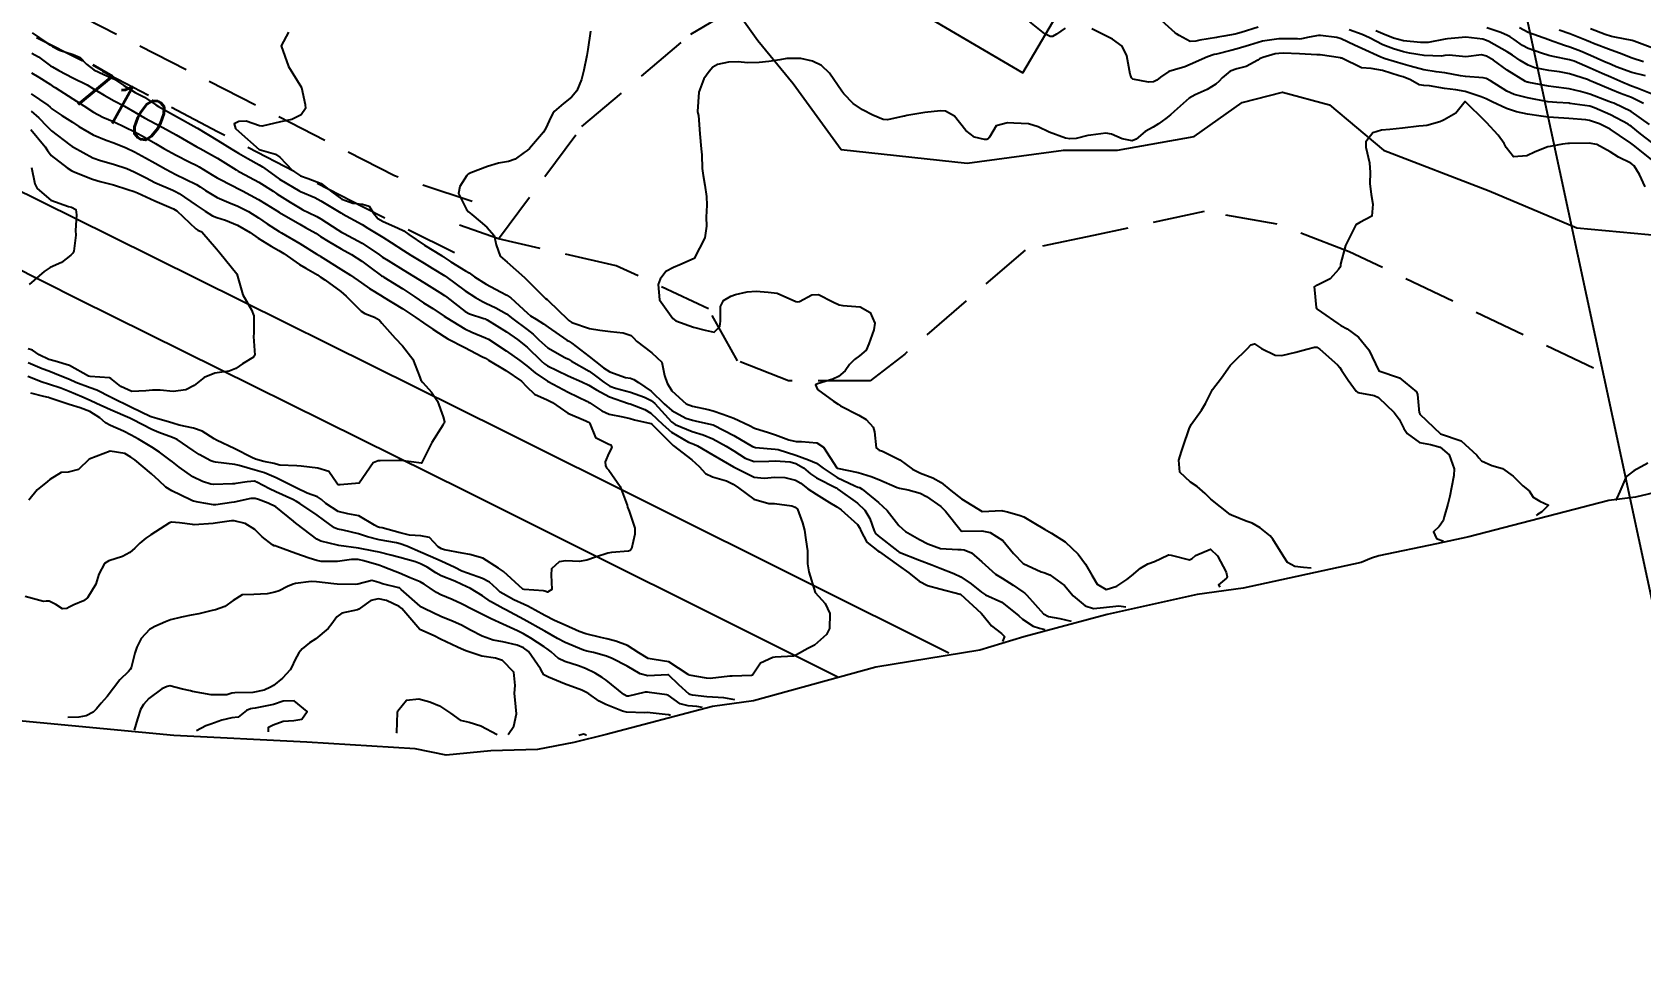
# Model space of a CAD drawing. Header units: metres. Extents: x 298520 to 308411, y 7433745 to 7450750.
# Drawn here: x 299341.6 to 299496.4, y 7449292.4 to 7449382.5 of the extents above; entities that cross this region are included whole.
import ezdxf
from ezdxf.enums import TextEntityAlignment as Align

# ---------------------------------------------------------------- set-up
doc = ezdxf.new("R2010")
doc.units = ezdxf.units.M
doc.header["$LTSCALE"] = 10
doc.linetypes.add('CONTINUO', pattern=[0])
doc.linetypes.add('DASHED', pattern=[0.75, 0.5, -0.25])
for name, color, linetype in [('Area', 45, 'Continuous'), ('Cotas', 45, 'Continuous'), ('Curvas de Nivel 1m', 11, 'Continuous'), ('Curvas de Nivel 5m', 15, 'Continuous'), ('Edificações', 30, 'Continuous'), ('Hidrografia', 140, 'Continuous'), ('PLACA_KM', 45, 'Continuous'), ('Vias Primárias', 230, 'Continuous'), ('Vias Secundárias', 230, 'DASHED')]:
    doc.layers.add(name, color=color, linetype=linetype)
doc.styles.add('Style-STANDARD', font='STANDARD.shx')

msp = doc.modelspace()

# ---------------------------------------------------------------- linework, layer by layer
at = {"layer": 'Area'}
msp.add_polyline3d([(299509.29, 7449340.96, 703.86), (299495.89, 7449337.76, 704.34), (299493.31, 7449337.44, 704.66), (299479.82, 7449333.96, 706.91), (299476.71, 7449333.27, 706.55), (299471.17, 7449332.14, 707), (299470.47, 7449331.9, 707.13), (299469.48, 7449331.5, 707.13), (299458.13, 7449329.01, 706.41), (299453.68, 7449328.4, 707.24), (299445.03, 7449326.49, 705.83), (299437.02, 7449324.33, 709.04), (299432.76, 7449323.07, 710.2), (299422.77, 7449321.43, 710.78), (299410.99, 7449318.17, 711.04), (299407.05, 7449317.65, 711.21), (299396.82, 7449314.93, 711.92), (299393.68, 7449314.19, 709.86), (299390.2, 7449313.49, 710.03), (299385.71, 7449313.38, 706.29), (299381.41, 7449312.97, 707.75), (299378.43, 7449313.55, 707.21), (299368.01, 7449314.2, 705.45), (299355.19, 7449314.84, 712.09), (299332.49, 7449317.01, 710.46)], dxfattribs=at)
at = {"layer": 'Curvas de Nivel 1m', "flags": 128}
for points, elevation in [([(299459.56, 7449382.98), (299457.93, 7449382.48), (299457.56, 7449382.37), (299457.34, 7449382.32), (299456.25, 7449382.12), (299455.67, 7449382.01), (299455.55, 7449381.99), (299453.96, 7449381.74), (299453.55, 7449381.65), (299453, 7449381.61), (299451.96, 7449382.17), (299451.71, 7449382.33), (299451.56, 7449382.44), (299449.61, 7449384.2)], 708), ([(299341.55, 7449382.45), (299342.99, 7449381.47), (299343.32, 7449381.25), (299343.53, 7449381.12), (299344.19, 7449380.79), (299345.52, 7449380.37), (299346.17, 7449380.08), (299346.78, 7449379.43), (299347.5, 7449378.89), (299348.46, 7449378.44), (299349.49, 7449377.98), (299350.37, 7449377.38), (299351.48, 7449376.71), (299352.36, 7449376.24), (299353.46, 7449375.51), (299353.73, 7449375.34), (299355.45, 7449374.4), (299357.41, 7449373.3), (299357.44, 7449373.28), (299357.48, 7449373.26), (299359.43, 7449372.1), (299360.77, 7449371.26), (299361.41, 7449370.87), (299362.31, 7449370.34), (299363.4, 7449369.76), (299363.74, 7449369.56), (299364.19, 7449369.22), (299365.38, 7449368.38), (299367.34, 7449367.21), (299367.36, 7449367.2), (299367.4, 7449367.18), (299368.78, 7449366.59), (299369.35, 7449366.29), (299371.26, 7449365.13), (299371.34, 7449365.08), (299371.44, 7449365.03), (299373.33, 7449364), (299373.88, 7449363.66), (299374.82, 7449363.09), (299375.32, 7449362.79), (299376.12, 7449362.27), (299377.3, 7449361.49), (299378, 7449361.05), (299379.29, 7449360.28), (299380.06, 7449359.81), (299381.27, 7449359.07), (299381.37, 7449359.01), (299383.25, 7449357.61), (299384.22, 7449356.98), (299384.89, 7449356.61), (299385.24, 7449356.44), (299386.19, 7449355.99), (299387.23, 7449355.4), (299387.84, 7449354.93), (299389.21, 7449353.89), (299389.77, 7449353.47), (299390.33, 7449352.9), (299391.19, 7449352.14), (299392.84, 7449351.21), (299393.18, 7449351.04), (299393.48, 7449350.87), (299395.16, 7449349.89), (299395.78, 7449349.46), (299396.57, 7449348.83), (299397.15, 7449348.46), (299397.7, 7449348.26), (299399.14, 7449347.86), (299400.51, 7449347.41), (299401.13, 7449347.08), (299401.48, 7449346.77), (299403.11, 7449345.01), (299403.46, 7449344.75), (299405.1, 7449344.09), (299406.14, 7449343.76), (299407.09, 7449343.39), (299408.36, 7449342.69), (299409.08, 7449342.24), (299410.2, 7449341.53), (299411.06, 7449341.22), (299412.46, 7449341.24), (299413.06, 7449341.26), (299414.51, 7449341.16), (299415.06, 7449341.02), (299415.79, 7449340.6), (299416.48, 7449340.02), (299417.04, 7449339.64), (299418.94, 7449338.66), (299419.03, 7449338.6), (299419.11, 7449338.56), (299421.01, 7449337.19), (299421.69, 7449336.53), (299422.18, 7449335.71), (299422.6, 7449334.52), (299422.73, 7449334.27), (299422.98, 7449334.04), (299424.89, 7449332.57), (299424.96, 7449332.51), (299425.01, 7449332.49), (299426.95, 7449331.7), (299428.14, 7449331.26), (299428.94, 7449330.96), (299430.26, 7449330.43), (299430.93, 7449330.11), (299431.95, 7449329.43), (299432.92, 7449328.62), (299433.32, 7449328.39), (299434.9, 7449327.66), (299436.54, 7449326.35), (299436.88, 7449326.05), (299437.91, 7449325.37), (299438.53, 7449325.16), (299439.04, 7449325.05)], 709), ([(299366.23, 7449382.52), (299365.53, 7449381.2), (299366.23, 7449379.19), (299367.48, 7449377.18), (299367.83, 7449375.54), (299367.86, 7449375.17), (299367.46, 7449374.56), (299366.54, 7449374.1), (299365.45, 7449373.87), (299363.69, 7449373.47), (299363.45, 7449373.5), (299362.16, 7449373.95), (299361.45, 7449373.92), (299361.02, 7449373.69), (299361.12, 7449373.25), (299361.44, 7449372.95), (299363.41, 7449371.23), (299364.99, 7449370.78), (299365.41, 7449370.49), (299366.62, 7449369.19), (299367.39, 7449368.69), (299368.12, 7449368.43), (299369.37, 7449367.96), (299370.39, 7449367.14), (299371.36, 7449366.45), (299372.41, 7449366.06), (299373.35, 7449365.97), (299374.01, 7449365.76), (299374.43, 7449365.09), (299374.84, 7449364.59), (299375.34, 7449364.3), (299376.72, 7449363.67), (299377.33, 7449363.39), (299377.83, 7449363.05), (299379.31, 7449362.03), (299380.97, 7449361.01), (299381.17, 7449360.89), (299381.29, 7449360.81), (299381.87, 7449360.42), (299383.28, 7449359.55), (299383.63, 7449359.34), (299384.14, 7449358.98), (299385.26, 7449358.28), (299386.65, 7449357.54), (299387.25, 7449357.22), (299387.62, 7449356.94), (299389.23, 7449355.48), (299389.54, 7449355.23), (299390.06, 7449354.91), (299390.77, 7449354.45), (299391.22, 7449354.12), (299393.03, 7449352.87), (299393.2, 7449352.77), (299393.49, 7449352.58), (299395.18, 7449351.32), (299395.78, 7449350.84), (299396.55, 7449350.22), (299397.16, 7449349.83), (299398.67, 7449349.29), (299399.16, 7449349.22), (299399.46, 7449349.1), (299399.93, 7449348.79), (299401.14, 7449347.96), (299402.4, 7449346.76), (299403.12, 7449346.1), (299404.46, 7449345.39), (299405.11, 7449345.19), (299405.49, 7449345.1), (299407.1, 7449344.72), (299407.17, 7449344.7), (299409.09, 7449343.7), (299410.9, 7449342.66), (299411.08, 7449342.58), (299411.18, 7449342.56), (299413.08, 7449342.4), (299413.35, 7449342.35), (299415.07, 7449341.82), (299416.29, 7449341.37), (299417.06, 7449341.04), (299417.7, 7449340.57), (299419.04, 7449339.66), (299420.73, 7449338.85), (299421.03, 7449338.75), (299421.19, 7449338.7), (299421.46, 7449338.53), (299423.01, 7449337.26), (299423.86, 7449336.5), (299424.99, 7449335.06), (299425.61, 7449334.48), (299426.98, 7449333.7), (299427.78, 7449333.27), (299428.97, 7449332.85), (299430.64, 7449332.75), (299430.97, 7449332.75), (299431.26, 7449332.71), (299431.96, 7449332.41), (299432.95, 7449331.54), (299434.29, 7449330.38), (299434.93, 7449329.98), (299435.98, 7449329.3), (299436.92, 7449328.67), (299437.1, 7449328.54), (299437.29, 7449328.34), (299438.89, 7449326.56), (299439.39, 7449326.31), (299440.47, 7449326.1), (299441.56, 7449325.86)], 708), ([(299395.31, 7449382.6), (299395.03, 7449380.85), (299394.94, 7449380.26), (299394.65, 7449378.85), (299394.42, 7449377.94), (299393.99, 7449376.86), (299393.48, 7449376.25), (299392.71, 7449375.64), (299391.81, 7449374.89), (299391.66, 7449374.69), (299391.45, 7449374.26), (299391.02, 7449373.32), (299390.78, 7449372.9), (299389.42, 7449371.3), (299389.21, 7449371.13), (299388.92, 7449370.92), (299388.04, 7449370.3), (299387.4, 7449370.05), (299386.46, 7449369.9), (299385.4, 7449369.59), (299383.79, 7449368.98), (299383.52, 7449368.86), (299383.39, 7449368.73), (299382.71, 7449367.66), (299382.59, 7449367), (299383.35, 7449365.44), (299383.57, 7449365.21), (299383.88, 7449364.98), (299384.67, 7449364.3), (299385.33, 7449363.76), (299386.04, 7449362.95), (299386.21, 7449362.06), (299386.61, 7449360.95), (299387.29, 7449360.38), (299388.94, 7449358.92), (299389.27, 7449358.59), (299390.98, 7449356.89), (299391.13, 7449356.78), (299391.24, 7449356.68), (299393.12, 7449354.87), (299393.22, 7449354.78), (299393.49, 7449354.59), (299395.21, 7449354), (299396.21, 7449353.83), (299397.21, 7449353.7), (299398.44, 7449353.58), (299399.21, 7449353.32), (299399.48, 7449353.07), (299399.74, 7449352.79), (299401.19, 7449351.65), (299402.16, 7449350.76), (299402.43, 7449349.49), (299402.67, 7449348.75), (299403.14, 7449347.99), (299404.52, 7449346.74), (299405.12, 7449346.53), (299406.63, 7449346.22), (299407.12, 7449346.08), (299408.05, 7449345.75), (299409.11, 7449345.38), (299410.6, 7449344.67), (299411.1, 7449344.42), (299412.43, 7449343.98), (299413.09, 7449343.76), (299414.4, 7449343.3), (299415.09, 7449343.14), (299415.62, 7449343.13), (299417.09, 7449343), (299417.71, 7449342.57), (299419.01, 7449340.6), (299419.04, 7449340.56), (299421.05, 7449340.14), (299422.3, 7449339.77), (299423.04, 7449339.47), (299424.82, 7449338.71), (299425.03, 7449338.64), (299425.86, 7449338.48), (299427.03, 7449338.16), (299427.63, 7449337.85), (299429.01, 7449336.87), (299429.47, 7449336.44), (299430.98, 7449334.54), (299431.07, 7449334.5), (299432.98, 7449334.52), (299433.77, 7449334.38), (299434.98, 7449333.62), (299436.02, 7449332.36), (299436.95, 7449331.4), (299438.67, 7449330.59), (299438.94, 7449330.52), (299439.51, 7449330.31), (299440.92, 7449329.27), (299441.77, 7449328.29), (299442.9, 7449327.32), (299443.7, 7449327.08), (299444.68, 7449327.15), (299446.16, 7449327.32), (299446.81, 7449327.21)], 707), ([(299440.97, 7449382.9), (299440.16, 7449382.31), (299439.77, 7449382.1), (299439.55, 7449382.1), (299439.03, 7449382.33), (299437.57, 7449383.5)], 707), ([(299497.44, 7449371.89), (299496.36, 7449372.72), (299495.45, 7449373.46), (299495.34, 7449373.54), (299495.17, 7449373.65), (299493.47, 7449374.55), (299491.93, 7449375.24), (299491.48, 7449375.38), (299489.55, 7449375.66), (299489.48, 7449375.67), (299488.31, 7449375.74), (299487.48, 7449375.8), (299487.43, 7449375.8), (299485.49, 7449376.18), (299484.21, 7449376.51), (299483.49, 7449376.83), (299481.93, 7449377.82), (299481.51, 7449378.06), (299481.21, 7449378.12), (299479.51, 7449378.24), (299479.04, 7449378.32), (299477.51, 7449378.6), (299476.7, 7449378.69), (299475.52, 7449378.89), (299474.2, 7449379.23), (299473.53, 7449379.43), (299471.79, 7449379.94), (299471.53, 7449380.03), (299471.38, 7449380.1), (299469.54, 7449380.95), (299468.84, 7449381.26), (299467.55, 7449381.88), (299467.12, 7449381.99), (299465.55, 7449382.2), (299465.37, 7449382.2), (299464.47, 7449382.02), (299463.73, 7449381.85), (299463.55, 7449381.83), (299463.36, 7449381.85), (299461.55, 7449381.85), (299459.99, 7449381.63), (299459.55, 7449381.52), (299458.71, 7449381.25), (299457.54, 7449380.9), (299456.92, 7449380.74), (299455.54, 7449380.4), (299455.32, 7449380.35), (299454.67, 7449380.14), (299453.88, 7449379.79), (299453.52, 7449379.62), (299452.5, 7449379.18), (299451.51, 7449378.89), (299450.97, 7449378.72), (299450.16, 7449378.19), (299449.8, 7449377.89), (299449.5, 7449377.72), (299448.99, 7449377.7), (299447.5, 7449378), (299447.38, 7449378.1), (299447.33, 7449378.22), (299447.25, 7449378.48), (299446.93, 7449380.23), (299446.47, 7449381.17), (299445.55, 7449381.83), (299444.7, 7449382.26), (299443.56, 7449382.84)], 707), ([(299497.23, 7449373.63), (299495.47, 7449374.86), (299493.78, 7449375.68), (299493.56, 7449375.75), (299493.48, 7449375.78), (299493.31, 7449375.85), (299491.49, 7449376.55), (299490.59, 7449376.81), (299489.5, 7449377.06), (299487.99, 7449377.26), (299487.5, 7449377.32), (299485.6, 7449377.67), (299485.5, 7449377.7), (299485.44, 7449377.71), (299485.3, 7449377.77), (299483.52, 7449378.84), (299482.21, 7449379.81), (299481.54, 7449380.21), (299481.05, 7449380.31), (299479.54, 7449380.13), (299477.95, 7449380.28), (299477.54, 7449380.25), (299477.2, 7449380.21), (299475.54, 7449380.27), (299474.12, 7449380.49), (299473.54, 7449380.62), (299472.58, 7449380.9), (299471.55, 7449381.3), (299470.27, 7449381.95), (299469.56, 7449382.27), (299468.32, 7449382.74)], 708), ([(299496.65, 7449375.64), (299495.49, 7449376.22), (299494.43, 7449376.61), (299493.5, 7449376.98), (299491.84, 7449377.7), (299491.51, 7449377.84), (299491.27, 7449377.94), (299489.51, 7449378.51), (299488.57, 7449378.69), (299487.52, 7449378.83), (299486.19, 7449379.09), (299485.53, 7449379.33), (299484.76, 7449379.78), (299484.04, 7449380.29), (299483.54, 7449380.62), (299481.75, 7449381.62), (299481.55, 7449381.71), (299481.18, 7449381.82), (299479.55, 7449382.01), (299477.77, 7449381.87), (299477.55, 7449381.83), (299475.93, 7449381.5), (299475.55, 7449381.5), (299475.18, 7449381.52), (299473.55, 7449381.68), (299472.57, 7449381.93), (299471.56, 7449382.33), (299470.87, 7449382.64)], 709), ([(299496.84, 7449378.31), (299495.52, 7449378.64), (299494.03, 7449379.17), (299493.53, 7449379.38), (299492.83, 7449379.69), (299491.54, 7449380.26), (299490.58, 7449380.67), (299489.55, 7449381.06), (299489.05, 7449381.23), (299487.59, 7449381.75), (299487.56, 7449381.76), (299487.54, 7449381.77), (299485.56, 7449382.48), (299484.7, 7449382.92)], 711), ([(299496.65, 7449379.64), (299495.54, 7449380.02), (299494.35, 7449380.48), (299493.54, 7449380.76), (299491.84, 7449381.41), (299491.55, 7449381.53), (299491.15, 7449381.7), (299489.56, 7449382.33), (299488.53, 7449382.7)], 712), ([(299497.55, 7449380.97), (299495.75, 7449381.65), (299495.55, 7449381.7), (299493.9, 7449382.02), (299493.56, 7449382.09), (299492.97, 7449382.27), (299491.56, 7449382.84)], 713), ([(299497.42, 7449370.27), (299495.69, 7449371.65), (299495.43, 7449371.84), (299494.34, 7449372.57), (299493.45, 7449373.17), (299492.4, 7449373.69), (299491.46, 7449374), (299491.09, 7449374.07), (299489.46, 7449374.19), (299488.98, 7449374.22), (299487.46, 7449374.34), (299486.81, 7449374.41), (299485.47, 7449374.61), (299484.41, 7449374.84), (299483.47, 7449375.15), (299482.08, 7449375.81), (299481.49, 7449376.1), (299481.03, 7449376.28), (299479.49, 7449376.8), (299478.59, 7449376.95), (299477.5, 7449377.1), (299476.04, 7449377.35), (299475.5, 7449377.37), (299475.04, 7449377.44), (299474.21, 7449377.91), (299473.51, 7449378.2), (299473.12, 7449378.31), (299471.52, 7449378.81), (299470.45, 7449379.02), (299469.52, 7449379.07), (299467.62, 7449379.99), (299467.56, 7449380.02), (299467.53, 7449380.02), (299467.48, 7449380.04), (299465.54, 7449380.32), (299465.21, 7449380.34), (299463.54, 7449380.42), (299461.96, 7449380.48), (299461.54, 7449380.47), (299461.18, 7449380.42), (299460, 7449380.08), (299459.68, 7449379.93), (299459.53, 7449379.82), (299458.42, 7449379.2), (299457.52, 7449378.97), (299456.88, 7449378.74), (299456.11, 7449378.12), (299455.82, 7449377.8), (299455.5, 7449377.5), (299454.64, 7449376.99), (299453.49, 7449376.49), (299452.92, 7449376.16), (299451.47, 7449374.86), (299451.11, 7449374.54), (299450.67, 7449374.19), (299449.97, 7449373.68), (299449.45, 7449373.36), (299448.7, 7449372.96), (299447.82, 7449372.22), (299447.43, 7449372.06), (299446.46, 7449372.24), (299445.44, 7449372.7), (299444.91, 7449372.78), (299443.44, 7449372.61), (299443.15, 7449372.56), (299442.05, 7449372.29), (299441.43, 7449372.25), (299441.03, 7449372.3), (299439.44, 7449372.89), (299438.39, 7449373.39), (299437.45, 7449373.69), (299436.05, 7449373.76), (299435.45, 7449373.78), (299434.33, 7449373.5), (299433.7, 7449372.39), (299433.58, 7449372.24), (299433.43, 7449372.18), (299433.21, 7449372.17), (299432.26, 7449372.41), (299431.44, 7449373.04), (299430.32, 7449374.43), (299429.47, 7449374.9), (299428.98, 7449374.94), (299427.47, 7449374.78), (299425.76, 7449374.49), (299425.52, 7449374.43), (299425.46, 7449374.42), (299423.89, 7449374.07), (299423.46, 7449374.1), (299422.46, 7449374.52), (299421.47, 7449375.03), (299420.57, 7449375.64), (299419.68, 7449376.56), (299419.49, 7449376.84), (299418.3, 7449378.57), (299417.52, 7449379.3), (299416.66, 7449379.72), (299415.53, 7449379.98), (299414.19, 7449379.96), (299413.53, 7449379.86), (299412.46, 7449379.7), (299411.52, 7449379.58), (299410.42, 7449379.57), (299409.52, 7449379.66), (299408.58, 7449379.63), (299407.52, 7449379.4), (299407.07, 7449379.15), (299406.71, 7449378.71), (299406.2, 7449378.01), (299405.73, 7449376.72), (299405.6, 7449374.86), (299405.63, 7449374.73), (299405.69, 7449374.5), (299405.81, 7449372.72), (299405.96, 7449371.27), (299406.01, 7449370.72), (299406.06, 7449369.38), (299406.14, 7449368.72), (299406.29, 7449367.8), (299406.48, 7449366.71), (299406.51, 7449365.87), (299406.43, 7449364.71), (299406.47, 7449363.85), (299406.3, 7449362.72), (299405.29, 7449360.73), (299403.9, 7449360.13), (299403.28, 7449359.86), (299402.56, 7449359.47), (299402, 7449358.76), (299401.81, 7449358.22), (299401.94, 7449356.76), (299403.22, 7449354.95), (299403.5, 7449354.75), (299405.22, 7449354.13), (299406.34, 7449353.84), (299407.21, 7449353.66), (299407.74, 7449354.18), (299407.81, 7449354.69), (299407.8, 7449356.13), (299408.09, 7449356.69), (299408.82, 7449357.12), (299409.25, 7449357.26), (299410.38, 7449357.53), (299411.26, 7449357.58), (299412.41, 7449357.48), (299413.25, 7449357.4), (299415.07, 7449356.61), (299415.24, 7449356.58), (299415.43, 7449356.61), (299416.6, 7449357.24), (299417.25, 7449357.27), (299418.63, 7449356.57), (299419.24, 7449356.29), (299419.6, 7449356.2), (299421.24, 7449356.08), (299422.23, 7449355.53), (299422.67, 7449354.52), (299422.56, 7449353.86), (299422.1, 7449352.53), (299421.82, 7449351.91), (299421.19, 7449351.37), (299420.7, 7449351.02), (299420.24, 7449350.55), (299419.8, 7449349.92), (299419.16, 7449349.37), (299418.61, 7449349.11), (299417.15, 7449348.69), (299416.95, 7449348.58), (299417.15, 7449348.13), (299418.69, 7449347), (299419.13, 7449346.72), (299419.37, 7449346.56), (299421.11, 7449345.66), (299421.84, 7449345.26), (299422.51, 7449344.52), (299422.63, 7449344.05), (299422.8, 7449342.51), (299423.08, 7449342.31), (299423.39, 7449342.19), (299425.07, 7449341.35), (299426.3, 7449340.48), (299427.05, 7449340.09), (299428.24, 7449339.65), (299429.04, 7449339.2), (299429.99, 7449338.43), (299431.02, 7449337.63), (299433, 7449336.39), (299434.89, 7449336.48), (299435, 7449336.47), (299435.45, 7449336.37), (299436.66, 7449336.01), (299437, 7449335.87), (299437.97, 7449335.31), (299438.99, 7449334.69), (299439.67, 7449334.31), (299440.97, 7449333.47), (299442.22, 7449332.29), (299442.95, 7449331.32), (299443.54, 7449330.27), (299444.05, 7449329.39), (299444.92, 7449328.88), (299445.96, 7449329.2), (299446.93, 7449329.86), (299447.38, 7449330.22), (299448.22, 7449330.94), (299448.95, 7449331.36), (299449.58, 7449331.57), (299450.85, 7449332.18), (299450.92, 7449332.22), (299450.96, 7449332.24), (299451.2, 7449332.18), (299452.96, 7449331.76), (299453.22, 7449331.89), (299453.52, 7449332.15), (299454.97, 7449332.76), (299455.63, 7449332.12), (299456.49, 7449330.56), (299456.59, 7449330.11), (299456.5, 7449329.97), (299455.74, 7449329.33), (299455.87, 7449329.11)], 706), ([(299341.5, 7449378.58), (299342.19, 7449378.17), (299343.32, 7449377.46), (299343.49, 7449377.35), (299343.77, 7449377.18), (299345.47, 7449376.1), (299346.52, 7449375.43), (299347.46, 7449374.82), (299348.38, 7449374.34), (299349.45, 7449373.87), (299350.52, 7449373.38), (299351.44, 7449372.91), (299352.39, 7449372.4), (299353.42, 7449371.81), (299354.25, 7449371.33), (299355.41, 7449370.68), (299356.67, 7449370.04), (299357.4, 7449369.68), (299357.64, 7449369.54), (299358.06, 7449369.29), (299358.88, 7449368.77), (299359.38, 7449368.48), (299360.93, 7449367.7), (299361.37, 7449367.48), (299361.81, 7449367.25), (299363.35, 7449366.42), (299364.1, 7449365.97), (299365.32, 7449365.2), (299365.33, 7449365.19), (299365.38, 7449365.16), (299367.33, 7449364.03), (299367.88, 7449363.73), (299368.85, 7449363.16), (299369.32, 7449362.86), (299370.05, 7449362.41), (299371.3, 7449361.66), (299372.3, 7449361.12), (299373.29, 7449360.49), (299374.07, 7449359.89), (299375.18, 7449359.08), (299375.24, 7449359.04), (299375.27, 7449359.02), (299375.4, 7449358.95), (299377.25, 7449357.82), (299378.4, 7449357.05), (299379.24, 7449356.48), (299380.12, 7449355.91), (299381.22, 7449355.18), (299381.48, 7449355.01), (299383.21, 7449353.97), (299383.88, 7449353.65), (299385.2, 7449353.1), (299385.47, 7449352.96), (299387.19, 7449351.84), (299388.5, 7449350.93), (299389.17, 7449350.41), (299389.99, 7449349.74), (299391.15, 7449348.92), (299391.21, 7449348.89), (299393.14, 7449347.89), (299395, 7449346.98), (299395.12, 7449346.91), (299395.24, 7449346.85), (299396.38, 7449346.09), (299397.11, 7449345.76), (299398.4, 7449345.51), (299399.11, 7449345.34), (299399.54, 7449345.22), (299401.1, 7449344.86), (299401.24, 7449344.77), (299403.08, 7449342.92), (299403.27, 7449342.75), (299405.06, 7449341.36), (299405.75, 7449340.72), (299406.38, 7449340.04), (299407.04, 7449339.73), (299408.39, 7449339.34), (299409.04, 7449339.03), (299409.54, 7449338.67), (299411.02, 7449337.58), (299412.47, 7449337.18), (299413.01, 7449337.16), (299414.69, 7449336.93), (299415.01, 7449336.81), (299415.21, 7449336.61), (299415.69, 7449335.3), (299415.9, 7449334.6), (299416.04, 7449333.66), (299416.19, 7449332.6), (299416.17, 7449331.37), (299416.31, 7449330.6), (299416.91, 7449328.59), (299417.87, 7449327.55), (299418.35, 7449326.57), (299418.3, 7449325.14), (299418.01, 7449324.57), (299416.85, 7449323.55), (299416.21, 7449323.23), (299415.13, 7449322.61), (299414.94, 7449322.51), (299414.84, 7449322.49), (299413.08, 7449322.39), (299412.84, 7449322.36), (299411.66, 7449321.82), (299410.9, 7449320.66), (299410.81, 7449320.63), (299408.93, 7449320.56), (299408.81, 7449320.57), (299408.71, 7449320.57), (299406.81, 7449320.34), (299406.46, 7449320.36), (299404.81, 7449320.64), (299404.75, 7449320.67), (299404.69, 7449320.73), (299402.83, 7449321.92), (299401.44, 7449322.17), (299400.84, 7449322.26), (299399.96, 7449322.79), (299398.85, 7449323.51), (299397.74, 7449323.93), (299396.86, 7449324.14), (299396.3, 7449324.27), (299394.86, 7449324.63), (299394.22, 7449324.86), (299392.87, 7449325.45), (299391.84, 7449325.91), (299390.89, 7449326.39), (299389.98, 7449326.9), (299389.28, 7449327.3), (299388.9, 7449327.46), (299387.92, 7449327.91), (299386.91, 7449328.47), (299386.62, 7449328.65), (299386.28, 7449328.95), (299385.57, 7449329.61), (299384.92, 7449329.95), (299383.46, 7449330.45), (299382.93, 7449330.67), (299382.25, 7449331), (299380.94, 7449331.61), (299379.9, 7449332.07), (299378.95, 7449332.48), (299377.61, 7449333.05), (299376.97, 7449333.3), (299376.64, 7449333.39), (299374.97, 7449333.67), (299373.84, 7449333.97), (299372.97, 7449334.26), (299371.49, 7449334.61), (299370.98, 7449334.69), (299370.66, 7449334.82), (299370.2, 7449335.14), (299369, 7449336.04), (299367.33, 7449337.18), (299367.01, 7449337.37), (299366.65, 7449337.55), (299365.02, 7449338.3), (299364.4, 7449338.58), (299363.19, 7449339.23), (299363.08, 7449339.28), (299363.03, 7449339.29), (299362.96, 7449339.31), (299362.26, 7449339.24), (299361.18, 7449339.1), (299361.03, 7449339.07), (299360.83, 7449339.05), (299359.03, 7449338.98), (299358.77, 7449339.02), (299357.96, 7449339.29), (299357.04, 7449339.74), (299355.7, 7449340.66), (299355.06, 7449341.16), (299354.85, 7449341.32), (299353.82, 7449342.09), (299353.08, 7449342.6), (299351.79, 7449343.36), (299351.09, 7449343.73), (299350.36, 7449344.11), (299349.1, 7449344.68), (299348.63, 7449344.93), (299348.08, 7449345.41), (299347.11, 7449346), (299346.17, 7449346.37), (299345.12, 7449346.7), (299343.28, 7449347.31), (299343.13, 7449347.36), (299342.7, 7449347.47), (299341.42, 7449347.77)], 711), ([(299341.48, 7449376.59), (299343.06, 7449375.47), (299343.28, 7449375.28), (299343.46, 7449375.13), (299344.41, 7449374.49), (299345.45, 7449373.84), (299346.06, 7449373.43), (299347.43, 7449372.62), (299348.69, 7449372.13), (299349.42, 7449371.87), (299350.6, 7449371.38), (299351.41, 7449370.99), (299352.48, 7449370.43), (299353.4, 7449369.9), (299354.43, 7449369.33), (299355.39, 7449368.83), (299356.33, 7449368.36), (299357.38, 7449367.84), (299357.73, 7449367.64), (299358.25, 7449367.29), (299359.36, 7449366.61), (299360.49, 7449366.12), (299361.35, 7449365.76), (299362.37, 7449365.24), (299363.34, 7449364.64), (299364.18, 7449364.07), (299365.32, 7449363.34), (299365.57, 7449363.2), (299367.31, 7449362.19), (299368.96, 7449361.15), (299369.17, 7449361.03), (299369.29, 7449360.95), (299369.78, 7449360.65), (299371.28, 7449359.72), (299372.2, 7449359.12), (299373.27, 7449358.38), (299374.02, 7449357.86), (299375.24, 7449357.1), (299375.28, 7449357.08), (299377.23, 7449355.88), (299378.48, 7449355.05), (299379.22, 7449354.55), (299380.13, 7449353.94), (299381.21, 7449353.23), (299381.58, 7449353.01), (299383.19, 7449352.17), (299384.83, 7449351.31), (299385.18, 7449351.13), (299385.48, 7449350.96), (299387.16, 7449349.95), (299388.65, 7449348.93), (299389.15, 7449348.41), (299389.92, 7449347.69), (299391.13, 7449347.15), (299391.65, 7449346.88), (299393.11, 7449345.87), (299394.84, 7449345.12), (299395.1, 7449344.98), (299395.19, 7449344.93), (299395.25, 7449344.85), (299395.78, 7449343.53), (299397.08, 7449342.88), (299397.27, 7449342.82), (299397.34, 7449342.56), (299397.07, 7449342.02), (299396.72, 7449341.17), (299396.74, 7449340.82), (299396.84, 7449340.61), (299397.05, 7449340.37), (299398.17, 7449338.81), (299398.83, 7449336.99), (299398.87, 7449336.8), (299399.01, 7449336.42), (299399.58, 7449334.79), (299399.57, 7449334.21), (299399.24, 7449332.8), (299399.12, 7449332.63), (299398.96, 7449332.58), (299397.31, 7449332.46), (299396.96, 7449332.39), (299395.78, 7449332.01), (299394.95, 7449331.73), (299394.21, 7449331.59), (299392.94, 7449331.65), (299392.27, 7449331.55), (299391.56, 7449330.88), (299391.5, 7449330.31), (299391.58, 7449328.88), (299391.16, 7449328.64), (299390.91, 7449328.74), (299390.79, 7449328.77), (299388.91, 7449328.88), (299388.8, 7449328.92), (299386.93, 7449330.62), (299386.74, 7449330.76), (299386.46, 7449330.95), (299384.95, 7449331.9), (299383.68, 7449332.25), (299382.95, 7449332.38), (299381.26, 7449332.7), (299380.96, 7449332.8), (299380.64, 7449333.01), (299379.82, 7449333.88), (299378.97, 7449334.07), (299377.89, 7449334.13), (299376.98, 7449334.35), (299375.25, 7449334.81), (299374.98, 7449334.87), (299374.81, 7449334.92), (299374.52, 7449335.09), (299373, 7449335.97), (299371.96, 7449336.16), (299371, 7449336.39), (299369.84, 7449337.15), (299369.42, 7449337.55), (299369.02, 7449337.8), (299368.02, 7449338.17), (299367.03, 7449338.65), (299365.95, 7449339.19), (299365.04, 7449339.65), (299363.92, 7449340.1), (299363.04, 7449340.37), (299361.48, 7449340.82), (299361.06, 7449340.91), (299359.2, 7449341.13), (299359.06, 7449341.16), (299358.77, 7449341.27), (299357.64, 7449341.87), (299357.07, 7449342.25), (299355.53, 7449343.32), (299355.08, 7449343.52), (299353.75, 7449344), (299353.09, 7449344.27), (299351.22, 7449345.25), (299351.1, 7449345.31), (299350.97, 7449345.37), (299349.11, 7449346.17), (299347.76, 7449346.78), (299347.13, 7449347.07), (299346.33, 7449347.43), (299345.14, 7449347.95), (299344.32, 7449348.26), (299343.14, 7449348.64), (299342.51, 7449348.84), (299341.15, 7449349.37)], 712), ([(299341.46, 7449374.9), (299342.22, 7449374.25), (299342.96, 7449373.47), (299343.44, 7449373), (299345.2, 7449371.66), (299345.41, 7449371.51), (299345.53, 7449371.44), (299347.4, 7449370.43), (299348.15, 7449370.16), (299349.4, 7449369.82), (299350.68, 7449369.38), (299351.39, 7449369.08), (299352.52, 7449368.49), (299353.38, 7449368.06), (299355.1, 7449367.32), (299355.37, 7449367.19), (299355.7, 7449366.98), (299357.35, 7449365.88), (299358.22, 7449365.29), (299358.91, 7449364.85), (299359.34, 7449364.68), (299360.18, 7449364.42), (299361.33, 7449363.95), (299362.53, 7449363.24), (299363.32, 7449362.7), (299364.58, 7449361.93), (299365.3, 7449361.51), (299365.78, 7449361.2), (299367.28, 7449360.17), (299367.9, 7449359.79), (299369.03, 7449359.15), (299369.17, 7449359.05), (299369.27, 7449358.97), (299369.74, 7449358.67), (299371.26, 7449357.56), (299371.78, 7449357.12), (299373.23, 7449355.68), (299373.57, 7449355.45), (299374.52, 7449355.09), (299374.97, 7449354.83), (299375.22, 7449354.51), (299376.5, 7449353.07), (299377.19, 7449352.34), (299378.2, 7449351.05), (299378.88, 7449349.32), (299378.98, 7449349.04), (299379.15, 7449348.79), (299380, 7449347.88), (299380.56, 7449347.02), (299381.11, 7449345.51), (299381.24, 7449345.01), (299381.23, 7449344.88), (299381.1, 7449344.7), (299380.02, 7449343.03), (299379.7, 7449342.4), (299379.05, 7449341.04), (299377.06, 7449341.3), (299376.81, 7449341.31), (299375.06, 7449341.28), (299374.88, 7449341.26), (299374.39, 7449341.09), (299373.03, 7449339.11), (299371.21, 7449338.95), (299371.03, 7449338.97), (299370.94, 7449339.04), (299370.87, 7449339.13), (299370.13, 7449340.23), (299369.05, 7449340.56), (299367.46, 7449340.77), (299367.05, 7449340.8), (299365.4, 7449340.84), (299365.05, 7449340.96), (299364.87, 7449341.02), (299363.86, 7449341.22), (299363.06, 7449341.43), (299362.7, 7449341.59), (299361.07, 7449342.43), (299359.29, 7449343.27), (299359.08, 7449343.39), (299357.93, 7449344.13), (299357.09, 7449344.42), (299355.7, 7449344.71), (299355.1, 7449344.9), (299354.78, 7449345), (299353.55, 7449345.34), (299353.1, 7449345.47), (299352.91, 7449345.54), (299351.12, 7449346.39), (299349.17, 7449347.35), (299349.13, 7449347.37), (299349.09, 7449347.39), (299347.8, 7449348.07), (299347.14, 7449348.3), (299345.77, 7449348.81), (299345.15, 7449349.08), (299344.25, 7449349.45), (299343.16, 7449349.88), (299342.51, 7449350.12), (299341.17, 7449350.69)], 713), ([(299341.44, 7449373.13), (299342.83, 7449371.47), (299343.05, 7449371.11), (299343.4, 7449370.63), (299344.92, 7449369.44), (299345.39, 7449369.18), (299345.84, 7449368.98), (299347.38, 7449368.36), (299348.11, 7449368.14), (299349.38, 7449367.81), (299350.78, 7449367.38), (299351.37, 7449367.17), (299351.69, 7449367.04), (299353.36, 7449366.28), (299355.17, 7449365.5), (299355.34, 7449365.42), (299355.48, 7449365.32), (299357.33, 7449363.58), (299357.5, 7449363.47), (299357.88, 7449363.29), (299359.3, 7449361.66), (299359.61, 7449361.27), (299361.27, 7449359.25), (299361.85, 7449357.24), (299362.68, 7449355.78), (299362.89, 7449355.23), (299362.9, 7449353.54), (299362.88, 7449353.23), (299362.99, 7449351.42), (299362.87, 7449351.23), (299361.8, 7449350.61), (299361.16, 7449350.16), (299360.51, 7449349.9), (299359.16, 7449349.71), (299358.13, 7449349.29), (299357.15, 7449348.53), (299356.35, 7449348.1), (299355.14, 7449347.95), (299353.88, 7449348.08), (299353.14, 7449348.08), (299352.49, 7449348), (299351.14, 7449347.93), (299350.11, 7449348.41), (299349.15, 7449349.18), (299349, 7449349.24), (299347.15, 7449349.37), (299346.98, 7449349.42), (299345.17, 7449350.44), (299343.78, 7449350.85), (299343.18, 7449351.03), (299342.25, 7449351.47), (299341.61, 7449351.91), (299341.19, 7449352.04)], 714), ([(299464.65, 7449330.95), (299463.91, 7449331.01), (299463.09, 7449331.11), (299462.38, 7449331.48), (299462.02, 7449332.05), (299460.98, 7449333.75), (299460.71, 7449334.06), (299459.75, 7449334.84), (299458.99, 7449335.26), (299458.39, 7449335.48), (299457, 7449336.04), (299456.87, 7449336.11), (299455.02, 7449337.58), (299454.47, 7449338.14), (299453.69, 7449338.8), (299453.04, 7449339.21), (299452.01, 7449340.17), (299451.91, 7449341.33), (299452.19, 7449342.17), (299452.41, 7449342.83), (299452.85, 7449344.16), (299452.92, 7449344.35), (299453.11, 7449344.76), (299454.09, 7449346.15), (299454.5, 7449346.77), (299455.15, 7449348.13), (299456.04, 7449349.25), (299456.63, 7449350.12), (299456.86, 7449350.43), (299457.18, 7449350.76), (299458.52, 7449352.09), (299458.85, 7449352.43), (299459.2, 7449352.52), (299459.87, 7449352.07), (299461.19, 7449351.43), (299461.84, 7449351.4), (299463.19, 7449351.73), (299464.25, 7449352.02), (299464.99, 7449352.22), (299465.2, 7449352.2), (299465.49, 7449352.01), (299467.18, 7449350.52), (299467.43, 7449350.24), (299467.59, 7449349.98), (299468.21, 7449349.02), (299469, 7449347.97), (299469.15, 7449347.85), (299470.74, 7449347.55), (299471.14, 7449347.36), (299472.66, 7449345.92), (299473.12, 7449345.29), (299473.58, 7449344.38), (299473.91, 7449343.91), (299475.09, 7449343.04), (299476.14, 7449342.83), (299477.08, 7449342.58), (299477.95, 7449341.86), (299478.42, 7449340.5), (299478.38, 7449339.86), (299478.18, 7449338.72), (299478.01, 7449337.86), (299477.8, 7449337.09), (299477.45, 7449335.87), (299477.36, 7449335.5), (299476.99, 7449334.95), (299476.42, 7449334.44), (299476.68, 7449333.87), (299476.73, 7449333.81), (299477.4, 7449333.55)], 706), ([(299497.07, 7449341.04), (299495.72, 7449340.31), (299495.05, 7449339.81), (299494.98, 7449339.73), (299494.93, 7449339.66), (299494.38, 7449338.32), (299494.09, 7449337.67), (299493.95, 7449337.46)], 704), ([(299406.08, 7449317.54), (299405.54, 7449317.64), (299404.7, 7449317.69), (299403.94, 7449317.89), (299402.79, 7449318.72), (299402.78, 7449318.73), (299402.64, 7449318.75), (299400.99, 7449318.98), (299400.8, 7449319.01), (299400.55, 7449319.03), (299399.64, 7449318.79), (299398.97, 7449318.62), (299398.79, 7449318.64), (299398.51, 7449318.8), (299396.81, 7449320.18), (299396.43, 7449320.44), (299395.76, 7449320.84), (299394.82, 7449321.29), (299394.13, 7449321.55), (299392.83, 7449321.96), (299392.22, 7449322.26), (299391.51, 7449322.89), (299391.14, 7449323.19), (299390.85, 7449323.38), (299389.55, 7449324.22), (299388.86, 7449324.64), (299388.26, 7449324.93), (299386.87, 7449325.55), (299385.75, 7449326.08), (299384.89, 7449326.5), (299383.94, 7449326.98), (299382.9, 7449327.51), (299381.99, 7449327.92), (299380.91, 7449328.37), (299380.49, 7449328.59), (299379.87, 7449329.03), (299379.29, 7449329.41), (299378.92, 7449329.62), (299377.94, 7449330.03), (299376.93, 7449330.45), (299376.49, 7449330.62), (299375.34, 7449331.08), (299375.04, 7449331.19), (299374.94, 7449331.22), (299373.5, 7449331.65), (299372.95, 7449331.77), (299372.29, 7449331.78), (299370.95, 7449331.57), (299369.37, 7449331.58), (299368.95, 7449331.67), (299368.21, 7449331.91), (299366.95, 7449332.35), (299365.12, 7449333.03), (299364.96, 7449333.08), (299364.86, 7449333.1), (299364.7, 7449333.2), (299363.71, 7449333.96), (299362.98, 7449334.67), (299362.05, 7449335.24), (299360.99, 7449335.5), (299360.74, 7449335.5), (299359.19, 7449335.28), (299358.98, 7449335.25), (299357.16, 7449335.12), (299356.98, 7449335.13), (299355.73, 7449335.31), (299354.98, 7449335.36), (299354.78, 7449335.32), (299352.97, 7449334.14), (299352.49, 7449333.83), (299351.91, 7449333.36), (299351.44, 7449332.88), (299350.95, 7449332.44), (299350.27, 7449332.06), (299348.95, 7449331.65), (299348.52, 7449331.4), (299347.97, 7449330.36), (299347.68, 7449329.41), (299346.9, 7449328.1), (299346.51, 7449327.81), (299345.58, 7449327.43), (299345.14, 7449327.18), (299344.89, 7449327.07), (299344.49, 7449327.04), (299343.84, 7449327.46), (299343.21, 7449327.78), (299342.9, 7449327.76), (299342.64, 7449327.73), (299340.9, 7449328.22)], 709), ([(299402.99, 7449316.8), (299402.95, 7449316.81), (299402.9, 7449316.81), (299402.85, 7449316.82), (299402.77, 7449316.85), (299401.04, 7449317.04), (299400.78, 7449317.05), (299400.52, 7449317.04), (299398.78, 7449317.1), (299398.38, 7449317.2), (299396.78, 7449317.84), (299396.12, 7449318.16), (299395.15, 7449318.84), (299394.93, 7449318.99), (299394.79, 7449319.06), (299394.45, 7449319.2), (299392.81, 7449319.82), (299391.26, 7449320.45), (299390.82, 7449320.67), (299390.67, 7449320.9), (299390.48, 7449321.25), (299389.32, 7449322.92), (299388.85, 7449323.29), (299388.23, 7449323.54), (299386.85, 7449323.86), (299385.93, 7449324.03), (299384.86, 7449324.4), (299383.76, 7449324.98), (299382.87, 7449325.45), (299382.07, 7449325.81), (299380.88, 7449326.3), (299379.34, 7449327.03), (299379.05, 7449327.19), (299378.9, 7449327.3), (299377.07, 7449328.9), (299376.91, 7449329.04), (299376.85, 7449329.06), (299375.28, 7449329.45), (299374.92, 7449329.58), (299374.27, 7449329.75), (299372.92, 7449329.41), (299372.66, 7449329.37), (299370.92, 7449329.42), (299370.61, 7449329.45), (299368.92, 7449329.63), (299368.42, 7449329.66), (299366.92, 7449329.47), (299366.69, 7449329.41), (299366.14, 7449329.19), (299365.32, 7449328.78), (299364.91, 7449328.65), (299364.18, 7449328.49), (299362.9, 7449328.42), (299361.78, 7449328.37), (299360.9, 7449327.84), (299360.1, 7449327.26), (299359.21, 7449326.95), (299358.89, 7449326.87), (299357.62, 7449326.56), (299356.88, 7449326.41), (299355.95, 7449326.24), (299354.87, 7449325.96), (299354.41, 7449325.79), (299353.37, 7449325.34), (299352.86, 7449325.05), (299352.04, 7449324.17), (299351.65, 7449323.36), (299351.44, 7449322.76), (299351.08, 7449321.37), (299350.99, 7449321.2), (299350.82, 7449321.02), (299349.99, 7449320.2), (299349.38, 7449319.39), (299348.78, 7449318.59), (299348.22, 7449317.97), (299347.74, 7449317.41), (299347.42, 7449317.09), (299346.76, 7449316.75), (299346.04, 7449316.61), (299344.99, 7449316.59)], 708), ([(299387.36, 7449314.93), (299387.93, 7449315.76), (299388.17, 7449316.93), (299388.11, 7449317.59), (299387.97, 7449318.93), (299388.06, 7449319.67), (299387.92, 7449320.93), (299386.83, 7449322.05), (299386.16, 7449322.28), (299384.84, 7449322.47), (299383.29, 7449322.99), (299382.84, 7449323.19), (299382.5, 7449323.34), (299380.85, 7449324.13), (299380.26, 7449324.43), (299378.86, 7449325.04), (299377.13, 7449327.06), (299376.89, 7449327.26), (299375.67, 7449327.85), (299374.9, 7449328.01), (299374.15, 7449327.85), (299373.12, 7449327.11), (299373, 7449327), (299372.89, 7449326.95), (299371.38, 7449326.63), (299370.88, 7449326.27), (299370.42, 7449325.59), (299370.04, 7449325.14), (299368.85, 7449324.16), (299368.26, 7449323.75), (299367.54, 7449323.17), (299367.22, 7449322.79), (299366.83, 7449322.08), (299366.56, 7449321.45), (299366.4, 7449321.18), (299365.66, 7449320.35), (299364.8, 7449319.67), (299364.5, 7449319.5), (299363.9, 7449319.21), (299362.79, 7449319), (299361.08, 7449318.95), (299360.79, 7449318.91), (299360.3, 7449318.77), (299358.79, 7449318.75), (299357, 7449319.08), (299356.79, 7449319.13), (299356.02, 7449319.31), (299354.8, 7449319.61), (299354.55, 7449319.57), (299354.04, 7449319.33), (299352.78, 7449318.41), (299352.29, 7449317.84), (299351.98, 7449317.36), (299351.69, 7449316.44), (299351.38, 7449315.36)], 707), ([(299364.32, 7449315.21), (299364.32, 7449315.64), (299364.75, 7449315.87), (299365.73, 7449316.22), (299366.76, 7449316.3), (299367.51, 7449316.43), (299368.02, 7449317.17), (299366.78, 7449318.18), (299365.72, 7449318.14), (299364.78, 7449317.84), (299363.03, 7449317.48), (299362.78, 7449317.45), (299362.59, 7449317.42), (299362.18, 7449317.24), (299361.39, 7449316.62), (299360.77, 7449316.54), (299359.83, 7449316.33), (299358.76, 7449315.93), (299358.28, 7449315.77), (299357.38, 7449315.29)], 706), ([(299376.64, 7449315.06), (299376.66, 7449315.15), (299376.73, 7449317.06), (299376.77, 7449317.23), (299377.58, 7449318.26), (299378.79, 7449318.37), (299379.84, 7449318.08), (299380.78, 7449317.71), (299381.84, 7449317), (299382.76, 7449316.33), (299383.63, 7449316.12), (299384.76, 7449315.78), (299386.33, 7449314.95)], 707), ([(299394.91, 7449314.89), (299394.87, 7449314.89), (299394.84, 7449314.9), (299394.8, 7449314.91), (299394.74, 7449314.94), (299394.63, 7449314.96), (299394.17, 7449314.86)], 707)]:
    msp.add_lwpolyline(points, dxfattribs=dict(at, elevation=elevation))
at = {"layer": 'Curvas de Nivel 5m', "flags": 128}
for points, elevation in [([(299497.49, 7449376.53), (299496.03, 7449377.11), (299495.5, 7449377.32), (299495.27, 7449377.42), (299494.67, 7449377.66), (299493.51, 7449378.17), (299492.66, 7449378.54), (299491.52, 7449379.04), (299489.98, 7449379.72), (299489.53, 7449379.86), (299487.94, 7449380.15), (299487.54, 7449380.25), (299486.82, 7449380.48), (299485.54, 7449380.92), (299485, 7449381.23), (299484.2, 7449381.79), (299483.81, 7449382.05), (299483.56, 7449382.18), (299482.9, 7449382.47), (299481.56, 7449382.93)], 710), ([(299341.52, 7449380.5), (299342.17, 7449380.13), (299343.08, 7449379.47), (299343.33, 7449379.28), (299343.51, 7449379.16), (299344.14, 7449378.82), (299345.49, 7449378.12), (299346.85, 7449377.43), (299347.48, 7449377.06), (299348.5, 7449376.43), (299349.47, 7449375.9), (299350.45, 7449375.38), (299351.46, 7449374.81), (299352.38, 7449374.28), (299353.45, 7449373.7), (299354.14, 7449373.33), (299355.43, 7449372.62), (299357.03, 7449371.69), (299357.42, 7449371.47), (299357.73, 7449371.3), (299358.83, 7449370.71), (299359.4, 7449370.37), (299361.21, 7449369.25), (299361.39, 7449369.15), (299361.59, 7449369.05), (299363.38, 7449368.07), (299364.75, 7449367.21), (299365.12, 7449366.96), (299365.36, 7449366.81), (299366.39, 7449366.15), (299367.35, 7449365.57), (299367.6, 7449365.43), (299368.15, 7449365.17), (299368.95, 7449364.77), (299369.34, 7449364.56), (299370.98, 7449363.48), (299371.32, 7449363.27), (299371.59, 7449363.13), (299373.31, 7449362.21), (299375, 7449361.08), (299375.16, 7449360.95), (299375.29, 7449360.86), (299375.83, 7449360.53), (299377.28, 7449359.65), (299378.28, 7449359.05), (299379.26, 7449358.44), (299380.8, 7449357.46), (299381.25, 7449357.17), (299381.47, 7449357.01), (299383.23, 7449355.63), (299383.65, 7449355.4), (299385.04, 7449354.96), (299385.18, 7449354.92), (299385.22, 7449354.9), (299385.34, 7449354.84), (299387.21, 7449353.68), (299388.29, 7449352.93), (299389.19, 7449352.19), (299390.56, 7449350.9), (299390.88, 7449350.61), (299391.17, 7449350.42), (299392.1, 7449349.95), (299393.16, 7449349.45), (299394.48, 7449348.86), (299395.15, 7449348.54), (299395.87, 7449348.11), (299397.13, 7449347.43), (299398.97, 7449346.8), (299399.12, 7449346.75), (299400.54, 7449346.21), (299401.11, 7449345.87), (299402.27, 7449344.76), (299403.1, 7449344.03), (299404.74, 7449343.08), (299405.08, 7449342.93), (299405.23, 7449342.88), (299405.59, 7449342.72), (299407.07, 7449341.86), (299409.05, 7449340.68), (299411.04, 7449339.69), (299412.01, 7449339.61), (299413.04, 7449339.71), (299413.99, 7449339.67), (299415.04, 7449339.42), (299415.54, 7449339.11), (299416.23, 7449338.59), (299417.03, 7449338.06), (299418.31, 7449337.27), (299419.01, 7449336.85), (299419.42, 7449336.56), (299420.99, 7449335.13), (299421.22, 7449334.78), (299421.32, 7449334.54), (299421.89, 7449333.44), (299422.96, 7449332.61), (299423.12, 7449332.51), (299424.94, 7449331.2), (299425.95, 7449330.48), (299426.93, 7449329.7), (299427.73, 7449329.27), (299428.92, 7449328.97), (299430.88, 7449328.45), (299430.91, 7449328.44), (299432.89, 7449326.61), (299433.1, 7449326.4), (299433.88, 7449325.39), (299434.87, 7449324.66), (299435.15, 7449324.37), (299434.96, 7449323.9)], 710), ([(299496.81, 7449367.64), (299496.25, 7449368.8), (299495.74, 7449369.65), (299495.42, 7449369.9), (299494.23, 7449370.48), (299493.43, 7449371), (299492.14, 7449371.69), (299491.43, 7449371.83), (299489.51, 7449371.81), (299489.43, 7449371.81), (299489.35, 7449371.81), (299488.85, 7449371.74), (299487.66, 7449371.51), (299487.43, 7449371.46), (299486.21, 7449370.98), (299485.42, 7449370.62), (299484.13, 7449370.5), (299483.43, 7449371.41), (299483.22, 7449371.8), (299482.66, 7449372.59), (299481.55, 7449373.82), (299481.45, 7449373.91), (299479.48, 7449375.84), (299478.6, 7449374.72), (299477.46, 7449374.06), (299477.33, 7449374), (299477.03, 7449373.87), (299475.79, 7449373.54), (299475.45, 7449373.5), (299475.01, 7449373.46), (299473.45, 7449373.28), (299472.24, 7449373.14), (299471.44, 7449373.08), (299470.58, 7449372.81), (299469.91, 7449371.96), (299469.93, 7449371.45), (299470.29, 7449369.95), (299470.35, 7449369), (299470.31, 7449367.95), (299470.44, 7449366.88), (299470.59, 7449365.95), (299470.51, 7449364.79), (299469.35, 7449364.19), (299468.95, 7449363.97), (299468.41, 7449362.89), (299467.97, 7449361.98), (299467.49, 7449360.18), (299467.47, 7449359.99), (299467.42, 7449359.86), (299467.29, 7449359.66), (299466.49, 7449358.79), (299465.27, 7449358.17), (299465.15, 7449358.13), (299464.95, 7449358.01), (299464.98, 7449357.73), (299465.13, 7449356.01), (299465.16, 7449355.93), (299465.24, 7449355.87), (299465.67, 7449355.58), (299467.23, 7449354.47), (299467.53, 7449354.29), (299468.12, 7449353.98), (299469.21, 7449353.16), (299470.22, 7449351.95), (299471.17, 7449349.94), (299473.16, 7449349.25), (299474.79, 7449347.9), (299474.9, 7449347.65), (299475.07, 7449345.89), (299475.08, 7449345.84), (299475.12, 7449345.76), (299477.1, 7449343.87), (299479.09, 7449343.18), (299480.6, 7449341.83), (299480.8, 7449341.55), (299481.07, 7449341.26), (299482.06, 7449340.81), (299483.06, 7449340.52), (299484.1, 7449339.79), (299485.04, 7449338.88), (299485.64, 7449338.37), (299486.04, 7449337.76), (299486.67, 7449337.4), (299487.49, 7449336.99), (299486.86, 7449336.37), (299486.44, 7449336.12), (299486.3, 7449336.02)], 705), ([(299341.5, 7449369.49), (299341.81, 7449367.92), (299342.04, 7449367.48), (299343.36, 7449366.34), (299345.05, 7449365.74), (299345.35, 7449365.66), (299345.75, 7449365.44), (299345.84, 7449364.94), (299345.74, 7449363.44), (299345.76, 7449362.99), (299345.57, 7449361.44), (299345.47, 7449361.26), (299345.29, 7449361.05), (299344.39, 7449360.35), (299343.28, 7449359.87), (299342.71, 7449359.47), (299341.26, 7449358.23)], 715), ([(299409.18, 7449318.28), (299408.13, 7449318.47), (299406.5, 7449318.57), (299405.11, 7449318.73), (299404.85, 7449318.79), (299404.79, 7449318.83), (299403.79, 7449319.72), (299402.81, 7449320.67), (299402.75, 7449320.69), (299400.81, 7449320.59), (299400.08, 7449320.79), (299398.82, 7449321.53), (299397.38, 7449322.27), (299396.84, 7449322.48), (299395.58, 7449322.84), (299394.96, 7449322.97), (299394.84, 7449323), (299394.62, 7449323.07), (299392.85, 7449323.79), (299392.14, 7449324.17), (299390.89, 7449324.9), (299390.86, 7449324.91), (299390.84, 7449324.93), (299388.88, 7449326), (299387.15, 7449326.94), (299386.89, 7449327.07), (299385.69, 7449327.75), (299384.91, 7449328.28), (299383.75, 7449328.98), (299382.92, 7449329.38), (299382.24, 7449329.68), (299380.93, 7449330.22), (299380.41, 7449330.5), (299379.58, 7449331.03), (299378.94, 7449331.35), (299378.45, 7449331.54), (299376.95, 7449331.98), (299376.09, 7449332.21), (299374.96, 7449332.47), (299374.45, 7449332.58), (299372.96, 7449332.86), (299371.09, 7449333.13), (299370.96, 7449333.15), (299369.36, 7449333.55), (299368.97, 7449333.74), (299367.06, 7449335.18), (299366.98, 7449335.24), (299366.7, 7449335.47), (299365.01, 7449336.83), (299364.29, 7449337.21), (299363.34, 7449337.55), (299363.02, 7449337.64), (299362.61, 7449337.64), (299361.01, 7449337.29), (299360.76, 7449337.25), (299359.24, 7449337.05), (299359.01, 7449337.05), (299357.53, 7449337.29), (299357.1, 7449337.39), (299357.01, 7449337.41), (299356.79, 7449337.53), (299355.02, 7449338.37), (299354.44, 7449338.75), (299353.8, 7449339.34), (299353.04, 7449340.03), (299351.43, 7449341.37), (299351.07, 7449341.63), (299350.47, 7449341.98), (299349.07, 7449342.2), (299347.06, 7449341.42), (299346.03, 7449340.45), (299345.04, 7449340.18), (299344.35, 7449340.15), (299343.26, 7449339.47), (299343.03, 7449339.27), (299342.03, 7449338.48), (299341.25, 7449337.49)], 710)]:
    msp.add_lwpolyline(points, dxfattribs=dict(at, elevation=elevation))
at = {"layer": 'Edificações'}
msp.add_lwpolyline([(299436.9, 7449378.61), (299440.92, 7449385.4), (299431.3, 7449390.94), (299427.62, 7449384.06)], close=True, dxfattribs=at)
at = {"layer": 'Hidrografia'}
msp.add_lwpolyline([(299382.73, 7449404), (299385.43, 7449400.71), (299387.07, 7449398.81), (299390.1, 7449399.57), (299392.16, 7449400.49), (299397.23, 7449398.19), (299401.9, 7449393.99), (299404.93, 7449390.81), (299411.42, 7449381.69), (299414.81, 7449377.57), (299419.43, 7449371.23), (299431.56, 7449369.91), (299440.81, 7449371.14), (299446.01, 7449371.14), (299453.39, 7449372.46), (299458.01, 7449375.75), (299461.89, 7449376.74), (299466.43, 7449375.51), (299471.63, 7449371.14), (299481.8, 7449367.24), (299490.22, 7449363.69), (299499.88, 7449362.79)], dxfattribs=at)
at = {"layer": 'PLACA_KM', "linetype": 'CONTINUO'}
msp.add_polyline3d([(299452.32, 7449537.85, 0), (299510.54, 7449266.97, 0)], dxfattribs=at)
at = {"layer": 'Vias Primárias', "elevation": 710.86}
for points in [[(299429.8, 7449322.77), (299386.91, 7449344.14), (299349.14, 7449362.87), (299316.25, 7449379.14), (299285.79, 7449394.6), (299253.21, 7449410.63), (299218.45, 7449427.83), (299183.58, 7449445.06), (299152.66, 7449461.9, -0.018241), (299130.42, 7449476.65), (299112, 7449491.8), (299096.91, 7449505.81), (299089.81, 7449512.8), (299084.18, 7449518.71), (299078.99, 7449524.41), (299069.86, 7449535.04), (299062.59, 7449545.23), (299054.1, 7449558.01, -0.031517), (299038.12, 7449585.07, 0.591242)], [(299419.18, 7449320.43), (299383.26, 7449338.34), (299345.96, 7449356.83), (299313.14, 7449373.38), (299282.68, 7449388.51), (299249.7, 7449405.04), (299215.33, 7449421.98), (299180.07, 7449439.57), (299149.36, 7449456.19), (299125.5, 7449469.79), (299100.25, 7449484.36), (299084.17, 7449494.49), (299072.03, 7449501.71), (299061.55, 7449507.23), (299051.57, 7449512.3), (299033.81, 7449521.2), (299022.4, 7449526.83), (298998.83, 7449538.47, 0.532942), (298996.64, 7449535.96, 0.615501)]]:
    msp.add_lwpolyline(points, format="xyb", dxfattribs=at)
at = {"layer": 'Vias Secundárias'}
for points in [[(299383.91, 7449366.21), (299376.43, 7449368.69), (299341.78, 7449386.31), (299305.73, 7449404.51), (299265.54, 7449424.66), (299236.26, 7449436.8), (299209.06, 7449446.99), (299166.79, 7449465.92), (299146.58, 7449476.01), (299125.03, 7449481.08)], [(299382.21, 7449361.27), (299373.43, 7449365.66), (299359.4, 7449372.93), (299346.44, 7449379.72), (299317.26, 7449394.35), (299300.42, 7449402.98), (299280.52, 7449413.91), (299261.55, 7449423.38), (299245.25, 7449429.42), (299233.44, 7449434.4), (299218.16, 7449439.14), (299205.82, 7449444.21), (299197.87, 7449448.52), (299186.99, 7449452.88), (299171.63, 7449460.08), (299166.12, 7449462.66), (299157.03, 7449465.45), (299149.96, 7449467.27), (299144.5, 7449467.04)], [(299386.44, 7449362.61), (299394.47, 7449373.42), (299404.96, 7449382.3), (299415.2, 7449388.32)], [(299491.83, 7449350.18), (299468.33, 7449361.37), (299461.39, 7449364.05), (299454.35, 7449365.25), (299443.71, 7449362.94), (299437.14, 7449361.55), (299425.54, 7449351.54), (299422.21, 7449348.95), (299414.35, 7449348.95), (299409.44, 7449350.89), (299406.67, 7449355.89), (299397.78, 7449360.04), (299386.44, 7449362.61)], [(299386.44, 7449362.61), (299382.68, 7449363.94)]]:
    msp.add_lwpolyline(points, dxfattribs=at)

# ---------------------------------------------------------------- texts
at = {"layer": 'Cotas', "style": 'Style-STANDARD'}
msp.add_text('710', height=4, rotation=330.8974, dxfattribs=at).set_placement((299350.1, 7449375.55, 710), align=Align.MIDDLE_CENTER)

doc.saveas('drawing.dxf')
